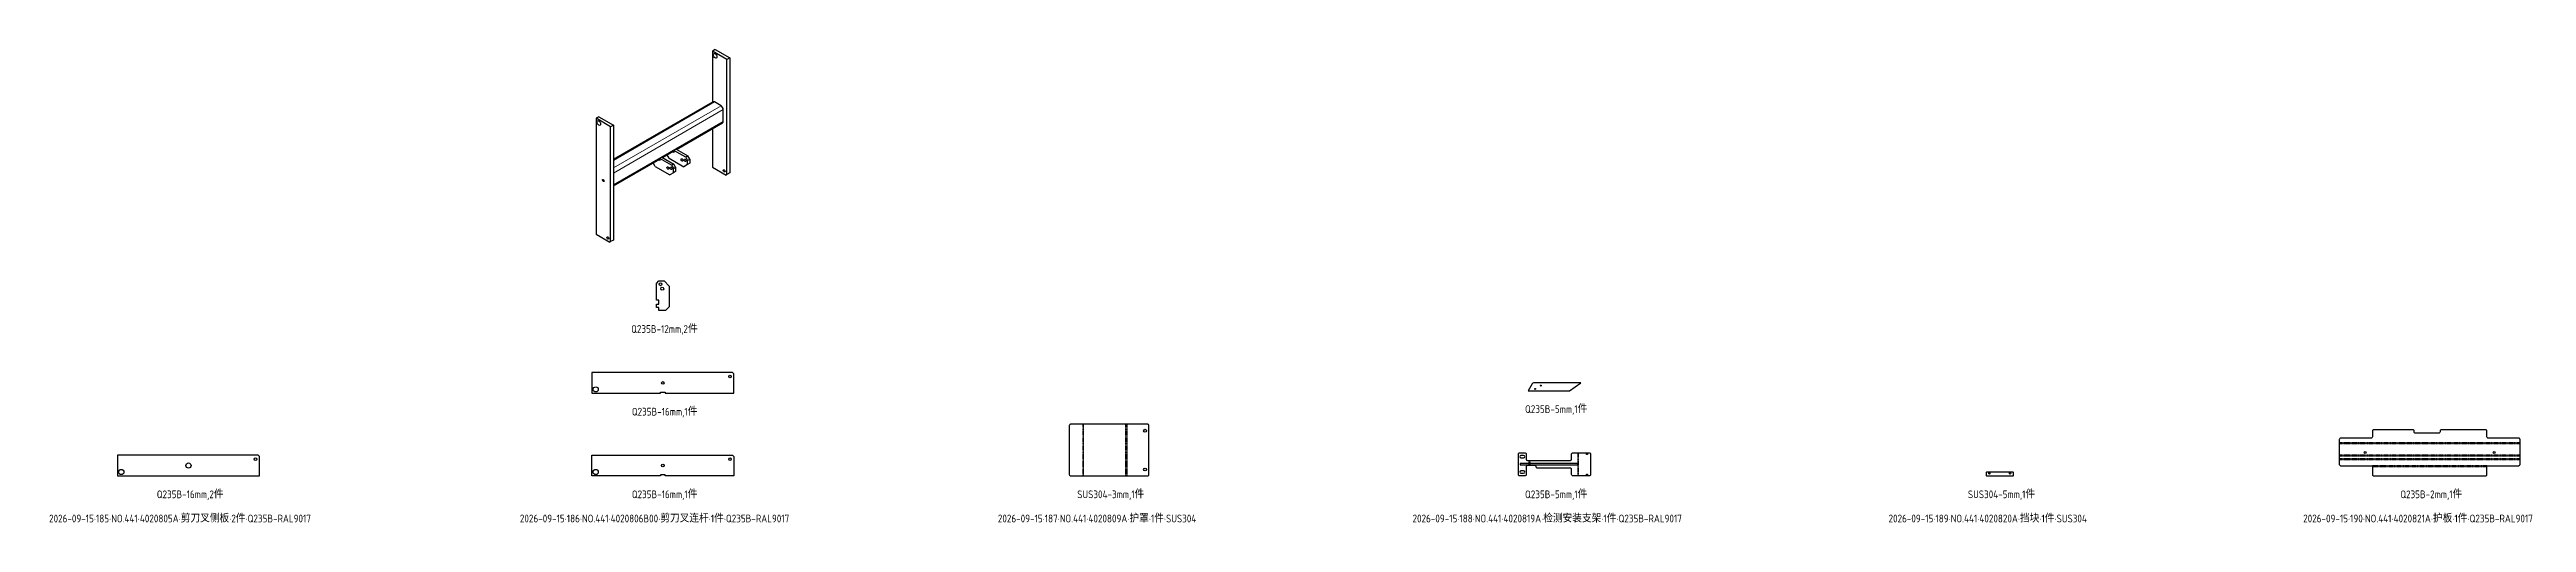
# Model space of a CAD drawing. Header units: inches. Extents: x -1146 to 175717, y 26430 to 31570.
# Drawn here: x 143524 to 153116, y 26430 to 28262 of the extents above; entities that cross this region are included whole.
import ezdxf

# ---------------------------------------------------------------- set-up
doc = ezdxf.new("R2010")
doc.units = ezdxf.units.IN
doc.header["$LTSCALE"] = 0.194989
doc.linetypes.add('CENTER', pattern=[50.8, 31.75, -6.35, 6.35, -6.35])
doc.layers.add('5', color=5, linetype='Continuous')
doc.layers.add('折弯线', color=1, linetype='CENTER')
doc.layers.add('可见 (ISO)', color=7, linetype='Continuous', lineweight=25)
doc.layers.add('可见窄的 (ISO)', color=7, linetype='Continuous', lineweight=18)
doc.styles.add('BJ', font='gbenor.shx', dxfattribs={"height": 10, "bigfont": 'hztxt.shx'})

# ---------------------------------------------------------------- blocks, each defined once
blk = doc.blocks.new('蓝探科 NO.441·261006_172012·58645', base_point=(251338.2, 39340.5))
at = {"layer": '可见 (ISO)', "ltscale": 0.5}
for p, q in [((251799.3, 40086.3), (251788.7, 40080.2)), ((251845.2, 40047.5), (251788.7, 40080.2)), ((251788.7, 40080.2), (251788.7, 39882.6)), ((251799.3, 40086.3), (251855.9, 40053.7)), ((251855.9, 40053.7), (251845.2, 40047.5)), ((251845.2, 39602.6), (251845.2, 40047.5)), ((251855.9, 40053.7), (251855.9, 39608.7)), ((251348.9, 39826.3), (251338.2, 39820.2)), ((251394.8, 39787.5), (251338.2, 39820.2)), ((251338.2, 39820.2), (251338.2, 39371.1)), ((251348.9, 39826.3), (251405.4, 39793.6)), ((251405.4, 39661.3), (251791.2, 39884)), ((251822.6, 39868.7), (251797.2, 39883.4)), ((251831.1, 39808.3), (251831.1, 39854)), ((251405.4, 39793.6), (251394.8, 39787.5)), ((251394.8, 39342.5), (251394.8, 39787.5)), ((251405.4, 39793.6), (251405.4, 39348.6)), ((251650.1, 39699.7), (251828.6, 39802.8)), ((251788.7, 39779.8), (251788.7, 39631.1)), ((251405.4, 39558.5), (251585, 39662.2)), ((251567.4, 39634), (251559.6, 39647.5)), ((251567.4, 39634), (251623.9, 39601.3)), ((251585, 39656.4), (251580.1, 39659.3)), ((251593.5, 39669.5), (251585, 39664.6)), ((251631, 39638.1), (251585, 39664.6)), ((251585, 39664.6), (251585, 39656.4)), ((251593.5, 39669.5), (251639.5, 39643)), ((251595.6, 39668.3), (251639.5, 39693.6)), ((251621.8, 39665.4), (251614, 39678.9)), ((251621.8, 39665.4), (251678.4, 39632.8)), ((251639.5, 39643), (251631, 39638.1)), ((251631, 39638.1), (251638.1, 39625.8)), ((251639.5, 39687.9), (251634.5, 39690.7)), ((251638.1, 39625.8), (251646.5, 39630.7)), ((251638.1, 39609.5), (251638.1, 39625.8)), ((251648, 39700.9), (251639.5, 39696)), ((251685.4, 39669.5), (251639.5, 39696)), ((251639.5, 39696), (251639.5, 39687.9)), ((251646.5, 39630.7), (251639.5, 39643)), ((251646.5, 39630.7), (251646.5, 39614.4)), ((251648, 39700.9), (251693.9, 39674.4)), ((251692.5, 39640.9), (251678.4, 39632.8)), ((251693.9, 39674.4), (251685.4, 39669.5)), ((251685.4, 39669.5), (251692.5, 39657.3)), ((251692.5, 39657.3), (251701, 39662.2)), ((251692.5, 39640.9), (251692.5, 39657.3)), ((251701, 39645.8), (251692.5, 39640.9)), ((251701, 39662.2), (251693.9, 39674.4)), ((251701, 39662.2), (251701, 39645.8)), ((251788.7, 39631.1), (251841.7, 39600.5)), ((251638.1, 39609.5), (251623.9, 39601.3)), ((251646.5, 39614.4), (251638.1, 39609.5)), ((251845.2, 39602.6), (251841.7, 39600.5)), ((251855.9, 39608.7), (251845.2, 39602.6)), ((251338.2, 39371.1), (251391.3, 39340.5)), ((251394.8, 39342.5), (251391.3, 39340.5)), ((251405.4, 39348.6), (251394.8, 39342.5))]:
    blk.add_line(p, q, dxfattribs=at)
at = {"layer": '可见 (ISO)'}
for centre, major_axis in [((251799.3, 40061.8), (5, -8.66)), ((251348.9, 39801.8), (5, -8.66)), ((251616.9, 39627.5), (2.75, -4.76)), ((251628.9, 39626.2), (2.75, -4.76)), ((251671.3, 39658.9), (2.75, -4.76)), ((251683.3, 39657.7), (2.75, -4.76)), ((251834.6, 39616.8), (2.53, -4.38)), ((251366.5, 39579.3), (2.53, -4.38)), ((251384.2, 39356.8), (2.53, -4.38))]:
    blk.add_ellipse(centre, major_axis=major_axis, ratio=0.57735, dxfattribs=at)
for centre, major_axis, start_param, end_param in [((251797.2, 39873.6), (-6, 10.4), 5.497787, 6.283185), ((251822.6, 39858.9), (-6, 10.4), 3.926991, 5.497787), ((251822.6, 39813.2), (6, -10.4), 0, 0.785398)]:
    blk.add_ellipse(centre, major_axis=major_axis, ratio=0.57735, start_param=start_param, end_param=end_param, dxfattribs=at)
at = {"layer": '可见窄的 (ISO)', "ltscale": 0.5}
for p, q in [((251405.4, 39657.3), (251797.2, 39883.4)), ((251405.4, 39627.9), (251822.6, 39868.7)), ((251405.4, 39608.3), (251831.1, 39854)), ((251405.4, 39562.5), (251831.1, 39808.3))]:
    blk.add_line(p, q, dxfattribs=at)

msp = doc.modelspace()

# ---------------------------------------------------------------- linework, layer by layer
at = {"color": 7, "linetype": 'Continuous', "lineweight": 25}
for points in [[(145923.9, 27265.7), (145908.9, 27250.7), (145883.9, 27250.7), (145883.9, 27262.7), (145874.9, 27262.7), (145874.9, 27275.7), (145883.9, 27275.7), (145883.9, 27290.7), (145873.9, 27290.7), (145873.9, 27355.7), (145883.9, 27365.7), (145903.9, 27365.7), (145923.9, 27345.7)], [(145623.9, 26930.7), (145890.1, 26930.7), (145890.1, 26934.9), (145907.6, 26934.9), (145907.6, 26930.7), (146173.9, 26930.7), (146173.9, 27005.7), (146168.9, 27010.7), (145623.9, 27010.7)], [(145907.6, 26614.9), (145890.1, 26614.9), (145890.1, 26610.7), (145623.9, 26610.7), (145623.9, 26690.7), (146168.9, 26690.7), (146173.9, 26685.7), (146173.9, 26610.7), (145907.6, 26610.7)]]:
    msp.add_lwpolyline(points, close=True, dxfattribs=at)
at = {"color": 7}
msp.add_lwpolyline([(147472.9, 26805.7), (147472.9, 26615.7, 0.414214), (147477.9, 26610.7), (147776.4, 26610.7, 0.414214), (147781.4, 26615.7), (147781.4, 26805.7, 0.414214), (147776.4, 26810.7), (147477.9, 26810.7, 0.414214)], format="xyb", close=True, dxfattribs=at)
at = {"ltscale": 0.5}
msp.add_lwpolyline([(152958, 26610.7, 0.414214), (152963, 26615.7), (152963, 26650.2), (153086, 26650.2, 0.414214), (153091, 26655.2), (153091, 26751.7, 0.414214), (153086, 26756.7), (152968, 26756.7, -0.414214), (152963, 26761.7), (152963, 26784.7, 0.414214), (152958, 26789.7), (152786, 26789.7, 0.414214), (152781, 26784.7), (152781, 26781.2, -0.414214), (152776, 26776.2), (152686, 26776.2, -0.414214), (152681, 26781.2), (152681, 26784.7, 0.414214), (152676, 26789.7), (152524, 26789.7, 0.414214), (152519, 26784.7), (152519, 26761.7, -0.414214), (152514, 26756.7), (152396, 26756.7, 0.414214), (152391, 26751.7), (152391, 26655.2, 0.414214), (152396, 26650.2), (152519, 26650.2), (152519, 26615.7, 0.414214), (152524, 26610.7)], format="xyb", close=True, dxfattribs=at)
at = {"color": 7, "linetype": 'Continuous', "lineweight": 25}
for centre, radius in [((145889.9, 27352.7), 5.5), ((145896.9, 27335.7), 5.5), ((145638.9, 26945.7), 10), ((145898.9, 26970.7), 5.05), ((146158.9, 26995.7), 5.05), ((146158.9, 26675.7), 5.05), ((145638.9, 26625.7), 10), ((145898.9, 26650.7), 5.05)]:
    msp.add_circle(centre, radius, dxfattribs=at)
at = {"layer": '5', "color": 2, "ltscale": 0.5}
msp.add_lwpolyline([(149218.9, 26653.2), (149441.6, 26653.2), (149441.6, 26658.2), (149218.9, 26658.2)], close=True, dxfattribs=at)
at = {"layer": '可见 (ISO)'}
for points in [[(149250.3, 26940.7), (149410.4, 26940.7), (149453.3, 26970.7), (149270.9, 26970.7, 0.268969), (149265.7, 26967.7)], [(149246.9, 26670.7), (149413.3, 26670.7, 0.414214), (149418.3, 26675.7), (149418.3, 26695.7, -0.414214), (149423.3, 26700.7), (149486.6, 26700.7, -0.414214), (149491.6, 26695.7), (149491.6, 26615.7, -0.414214), (149486.6, 26610.7), (149423.3, 26610.7, -0.414214), (149418.3, 26615.7), (149418.3, 26635.7, 0.414214), (149413.3, 26640.7), (149286.3, 26640.7, -0.414214), (149281.3, 26645.7, 0.414214), (149276.3, 26650.7), (149246.9, 26650.7, 0.414214), (149241.9, 26645.7), (149241.9, 26615.7, -0.414214), (149236.9, 26610.7), (149216.9, 26610.7, -0.414214), (149211.9, 26615.7), (149211.9, 26695.7, -0.414214), (149216.9, 26700.7), (149236.9, 26700.7, -0.414214), (149241.9, 26695.7), (149241.9, 26675.7, 0.414214)], [(149231.9, 26690.2), (149221.9, 26690.2, 1), (149221.9, 26681.2), (149231.9, 26681.2, 1)], [(149231.9, 26630.2), (149221.9, 26630.2, 1), (149221.9, 26621.2), (149231.9, 26621.2, 1)], [(151126.9, 26625.7), (151025.9, 26625.7, 0.414214), (151023.9, 26623.7), (151023.9, 26612.7, 0.414214), (151025.9, 26610.7), (151126.9, 26610.7, 0.414214), (151128.9, 26612.7), (151128.9, 26623.7, 0.414214)]]:
    msp.add_lwpolyline(points, format="xyb", close=True, dxfattribs=at)
msp.add_lwpolyline([(144336.8, 26610.7), (144336.8, 26685.7), (144331.8, 26690.7), (143786.8, 26690.7), (143786.8, 26610.7)], close=True, dxfattribs=at)
for centre, radius in [((149298.4, 26960.4), 1.75), ((149276.5, 26947.6), 1.75), ((147766.4, 26785.7), 5.5), ((144321.8, 26675.7), 5.05), ((149477.6, 26695.7), 2.07), ((152491, 26701.2), 3.5), ((152991, 26701.2), 3.5), ((143801.8, 26625.7), 10), ((144061.8, 26650.7), 10), ((147766.4, 26635.7), 5.5), ((149477.6, 26615.7), 2.07), ((151036.4, 26620.7), 2.75), ((151116.4, 26620.7), 2.75)]:
    msp.add_circle(centre, radius, dxfattribs=at)
at = {"layer": '折弯线', "color": 5, "linetype": 'CENTER', "ltscale": 0.5}
for points in [[(147526.4, 26610.7), (147526.4, 26810.7)], [(147527.9, 26610.7), (147527.9, 26810.7)], [(147691.4, 26610.7), (147691.4, 26810.7)], [(147696.4, 26610.7), (147696.4, 26810.7)], [(149252.2, 26670.7), (149252.2, 26650.7)], [(149256.9, 26670.7), (149256.9, 26650.7)], [(149441.6, 26700.7), (149441.6, 26610.7)], [(149443.5, 26700.7), (149443.5, 26610.7)], [(153091, 26738.2), (152391, 26738.2)], [(153091, 26734.7), (152391, 26734.7)], [(153091, 26690.7), (152391, 26690.7)], [(153091, 26687.2), (152391, 26687.2)], [(153091, 26676.2), (152391, 26676.2)], [(153091, 26672.7), (152391, 26672.7)], [(152963, 26649.7), (152519, 26649.7)], [(152963, 26646.2), (152519, 26646.2)]]:
    msp.add_lwpolyline(points, dxfattribs=at)
at = {"layer": '折弯线', "color": 1, "linetype": 'CENTER', "ltscale": 0.5}
for points in [[(147527.2, 26610.7), (147527.2, 26810.7)], [(147693.9, 26610.7), (147693.9, 26810.7)], [(149254.6, 26670.7), (149254.6, 26650.7)], [(149442.6, 26700.7), (149442.6, 26610.7)], [(153091, 26736.4), (152391, 26736.4)], [(153091, 26688.9), (152391, 26688.9)], [(153091, 26674.4), (152391, 26674.4)], [(152963, 26647.9), (152519, 26647.9)]]:
    msp.add_lwpolyline(points, dxfattribs=at)

# ---------------------------------------------------------------- block references
at = {"ltscale": 0.5}
msp.add_blockref('蓝探科 NO.441·261006_172012·58645', (145640.1, 27515.7), dxfattribs=at)

# ---------------------------------------------------------------- texts
at = {"color": 3, "style": 'BJ'}
for s, p in [('Q235B-12mm,2件', (145776.2, 27164.4)), ('Q235B-16mm,1件', (145778.7, 26844.4)), ('Q235B-5mm,1件', (149237.8, 26854.4)), ('Q235B-16mm,2件', (143939.1, 26524.4)), ('Q235B-16mm,1件', (145778.7, 26524.4)), ('SUS304-3mm,1件', (147503.7, 26524.4)), ('Q235B-5mm,1件', (149237.8, 26524.4)), ('SUS304-5mm,1件', (150952.9, 26524.4)), ('Q235B-2mm,1件', (152627.1, 26524.4))]:
    msp.add_text(s, height=30, dxfattribs=at).set_placement(p)
at = {"color": 2, "style": 'BJ'}
for s, p in [('2026-09-15·185·NO.441·4020805A·剪刀叉侧板·2件·Q235B-RAL9017', (143522, 26430.7)), ('2026-09-15·186·NO.441·4020806B00·剪刀叉连杆·1件·Q235B-RAL9017', (145345.3, 26430.7)), ('2026-09-15·187·NO.441·4020809A·护罩·1件·SUS304', (147196.2, 26430.7)), ('2026-09-15·188·NO.441·4020819A·检测安装支架·1件·Q235B-RAL9017', (148802, 26430.7)), ('2026-09-15·189·NO.441·4020820A·挡块·1件·SUS304', (150645.4, 26430.7)), ('2026-09-15·190·NO.441·4020821A·护板·1件·Q235B-RAL9017', (152251.2, 26430.7))]:
    msp.add_text(s, height=30, dxfattribs=at).set_placement(p)

doc.saveas('drawing.dxf')
